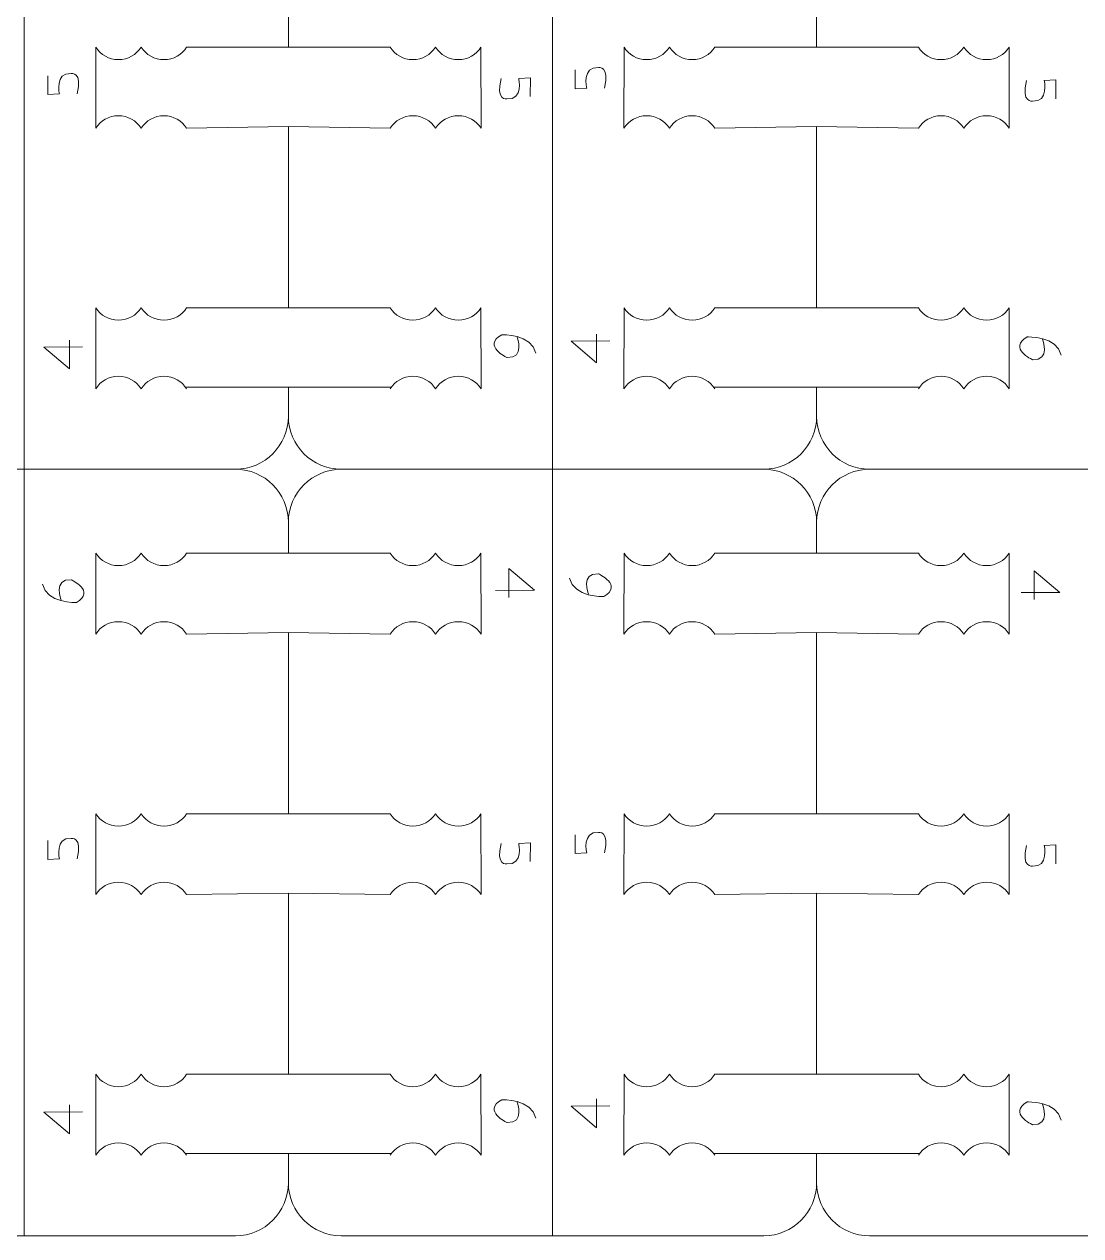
# Model space of a CAD drawing. Header units: centimetres. Extents: x -25 to 25, y -32.5 to 32.5.
# Drawn here: x 1.305 to 5.38, y 10.937 to 15.61 of the extents above; entities that cross this region are included whole.
import ezdxf

# ---------------------------------------------------------------- set-up
doc = ezdxf.new("R2010")
doc.units = ezdxf.units.CM
doc.header["$MEASUREMENT"] = 0
doc.layers.add('Capa 1', color=7, linetype='Continuous')

msp = doc.modelspace()

# ---------------------------------------------------------------- linework, layer by layer
at = {"layer": 'Capa 1', "color": 250, "lineweight": 9}
for points in [[(1.30551, 13.89342), (1.30551, 13.89342), (1.30551, 16.84943), (1.30551, 16.84943)], [(3.34279, 13.89342), (3.34279, 13.89342), (3.34279, 16.84943), (3.34279, 16.84943)], [(1.58119, 15.2089), (1.58119, 15.2089), (1.58135, 15.521), (1.58135, 15.521)], [(2.71647, 15.521), (2.71647, 15.521), (2.32414, 15.521), (2.32414, 15.521)], [(3.06709, 15.2089), (3.06709, 15.2089), (3.06692, 15.521), (3.06692, 15.521)], [(3.61847, 15.2089), (3.61847, 15.2089), (3.61864, 15.521), (3.61864, 15.521)], [(4.75375, 15.521), (4.75375, 15.521), (4.36142, 15.521), (4.36142, 15.521)], [(5.10437, 15.2089), (5.10437, 15.2089), (5.1042, 15.521), (5.1042, 15.521)], [(2.32414, 15.21516), (2.32414, 15.21516), (2.71663, 15.2089), (2.71663, 15.2089)], [(4.36142, 15.21516), (4.36142, 15.21516), (4.75391, 15.2089), (4.75391, 15.2089)], [(1.58119, 14.20405), (1.58119, 14.20405), (1.58135, 14.51615), (1.58135, 14.51615)], [(2.71647, 14.51615), (2.71647, 14.51615), (2.32414, 14.51615), (2.32414, 14.51615)], [(3.06709, 14.20405), (3.06709, 14.20405), (3.06692, 14.51615), (3.06692, 14.51615)], [(3.61847, 14.20405), (3.61847, 14.20405), (3.61864, 14.51615), (3.61864, 14.51615)], [(4.75375, 14.51615), (4.75375, 14.51615), (4.36142, 14.51615), (4.36142, 14.51615)], [(5.10437, 14.20405), (5.10437, 14.20405), (5.1042, 14.51615), (5.1042, 14.51615)], [(2.32414, 14.2103), (2.32414, 14.2103), (2.72098, 14.2103), (2.72098, 14.2103)], [(4.36142, 14.2103), (4.36142, 14.2103), (4.75826, 14.2103), (4.75826, 14.2103)], [(1.30551, 10.93743), (1.30551, 10.93743), (1.30551, 13.89344), (1.30551, 13.89344)], [(2.32414, 13.68952), (2.32414, 13.80167), (2.41589, 13.89342), (2.52804, 13.89342)], [(3.34279, 10.93743), (3.34279, 10.93743), (3.34279, 13.89344), (3.34279, 13.89344)], [(4.36142, 13.68952), (4.36142, 13.80167), (4.45317, 13.89342), (4.56532, 13.89342)], [(1.58119, 13.25777), (1.58119, 13.25777), (1.58135, 13.56987), (1.58135, 13.56987)], [(2.71647, 13.56987), (2.71647, 13.56987), (2.32414, 13.56987), (2.32414, 13.56987)], [(3.06709, 13.25777), (3.06709, 13.25777), (3.06692, 13.56987), (3.06692, 13.56987)], [(3.61847, 13.25777), (3.61847, 13.25777), (3.61864, 13.56987), (3.61864, 13.56987)], [(4.75375, 13.56987), (4.75375, 13.56987), (4.36142, 13.56987), (4.36142, 13.56987)], [(5.10437, 13.25777), (5.10437, 13.25777), (5.1042, 13.56987), (5.1042, 13.56987)], [(2.32414, 13.26402), (2.32414, 13.26402), (2.71663, 13.25777), (2.71663, 13.25777)], [(4.36142, 13.26402), (4.36142, 13.26402), (4.75391, 13.25777), (4.75391, 13.25777)], [(1.58119, 12.25291), (1.58119, 12.25291), (1.58135, 12.56501), (1.58135, 12.56501)], [(2.71647, 12.56501), (2.71647, 12.56501), (2.32414, 12.56501), (2.32414, 12.56501)], [(3.06709, 12.25291), (3.06709, 12.25291), (3.06692, 12.56501), (3.06692, 12.56501)], [(3.61847, 12.25291), (3.61847, 12.25291), (3.61864, 12.56501), (3.61864, 12.56501)], [(4.75375, 12.56501), (4.75375, 12.56501), (4.36142, 12.56501), (4.36142, 12.56501)], [(5.10437, 12.25291), (5.10437, 12.25291), (5.1042, 12.56501), (5.1042, 12.56501)], [(2.32414, 12.25916), (2.32414, 12.25916), (2.71663, 12.25291), (2.71663, 12.25291)], [(4.36142, 12.25916), (4.36142, 12.25916), (4.75391, 12.25291), (4.75391, 12.25291)], [(1.58119, 11.24806), (1.58119, 11.24806), (1.58135, 11.56016), (1.58135, 11.56016)], [(2.71647, 11.56016), (2.71647, 11.56016), (2.32414, 11.56016), (2.32414, 11.56016)], [(3.06709, 11.24806), (3.06709, 11.24806), (3.06692, 11.56016), (3.06692, 11.56016)], [(3.61847, 11.24806), (3.61847, 11.24806), (3.61864, 11.56016), (3.61864, 11.56016)], [(4.75375, 11.56016), (4.75375, 11.56016), (4.36142, 11.56016), (4.36142, 11.56016)], [(5.10437, 11.24806), (5.10437, 11.24806), (5.1042, 11.56016), (5.1042, 11.56016)], [(2.32414, 11.25431), (2.32414, 11.25431), (2.72098, 11.25431), (2.72098, 11.25431)], [(4.36142, 11.25431), (4.36142, 11.25431), (4.75826, 11.25431), (4.75826, 11.25431)]]:
    msp.add_open_spline(points, degree=3, dxfattribs=at)
for points, knots in [([(1.93181, 15.521), (1.93181, 15.521), (2.32414, 15.521), (2.32414, 15.521), (2.32414, 15.521), (2.32414, 15.521), (2.32414, 16.22001), (2.32414, 16.22001), (2.32414, 16.22001), (2.32414, 16.22001), (1.93164, 16.21376), (1.93164, 16.21376)], [0, 0, 0, 0, 0.25, 0.25, 0.25, 0.25, 0.5, 0.5, 0.5, 0.5, 1, 1, 1, 1]), ([(3.96909, 15.521), (3.96909, 15.521), (4.36142, 15.521), (4.36142, 15.521), (4.36142, 15.521), (4.36142, 15.521), (4.36142, 16.22001), (4.36142, 16.22001), (4.36142, 16.22001), (4.36142, 16.22001), (3.96893, 16.21376), (3.96893, 16.21376)], [0, 0, 0, 0, 0.25, 0.25, 0.25, 0.25, 0.5, 0.5, 0.5, 0.5, 1, 1, 1, 1]), ([(1.75658, 15.521), (1.73809, 15.49219), (1.70575, 15.47309), (1.66897, 15.47309), (1.66897, 15.47309), (1.63218, 15.47309), (1.59985, 15.49219), (1.58135, 15.521)], [0, 0, 0, 0, 0.3333333, 0.3333333, 0.3333333, 0.3333333, 1, 1, 1, 1]), ([(1.93181, 15.521), (1.91331, 15.49219), (1.88098, 15.47309), (1.8442, 15.47309), (1.8442, 15.47309), (1.80741, 15.47309), (1.77508, 15.49219), (1.75658, 15.521)], [0, 0, 0, 0, 0.3333333, 0.3333333, 0.3333333, 0.3333333, 1, 1, 1, 1]), ([(2.71647, 15.521), (2.73496, 15.49219), (2.7673, 15.47309), (2.80408, 15.47309), (2.80408, 15.47309), (2.84087, 15.47309), (2.8732, 15.49219), (2.89169, 15.521)], [0, 0, 0, 0, 0.3333333, 0.3333333, 0.3333333, 0.3333333, 1, 1, 1, 1]), ([(2.89169, 15.521), (2.91019, 15.49219), (2.94252, 15.47309), (2.97931, 15.47309), (2.97931, 15.47309), (3.01609, 15.47309), (3.04843, 15.49219), (3.06692, 15.521)], [0, 0, 0, 0, 0.3333333, 0.3333333, 0.3333333, 0.3333333, 1, 1, 1, 1]), ([(3.79386, 15.521), (3.77537, 15.49219), (3.74303, 15.47309), (3.70625, 15.47309), (3.70625, 15.47309), (3.66946, 15.47309), (3.63713, 15.49219), (3.61864, 15.521)], [0, 0, 0, 0, 0.3333333, 0.3333333, 0.3333333, 0.3333333, 1, 1, 1, 1]), ([(3.96909, 15.521), (3.9506, 15.49219), (3.91826, 15.47309), (3.88148, 15.47309), (3.88148, 15.47309), (3.84469, 15.47309), (3.81236, 15.49219), (3.79386, 15.521)], [0, 0, 0, 0, 0.3333333, 0.3333333, 0.3333333, 0.3333333, 1, 1, 1, 1]), ([(4.75375, 15.521), (4.77224, 15.49219), (4.80458, 15.47309), (4.84136, 15.47309), (4.84136, 15.47309), (4.87815, 15.47309), (4.91048, 15.49219), (4.92898, 15.521)], [0, 0, 0, 0, 0.3333333, 0.3333333, 0.3333333, 0.3333333, 1, 1, 1, 1]), ([(4.92898, 15.521), (4.94747, 15.49219), (4.97981, 15.47309), (5.01659, 15.47309), (5.01659, 15.47309), (5.05338, 15.47309), (5.08571, 15.49219), (5.1042, 15.521)], [0, 0, 0, 0, 0.3333333, 0.3333333, 0.3333333, 0.3333333, 1, 1, 1, 1]), ([(1.75642, 15.2089), (1.73792, 15.23772), (1.70559, 15.25682), (1.6688, 15.25682), (1.6688, 15.25682), (1.63202, 15.25682), (1.59968, 15.23772), (1.58119, 15.2089)], [0, 0, 0, 0, 0.3333333, 0.3333333, 0.3333333, 0.3333333, 1, 1, 1, 1]), ([(1.93164, 15.2089), (1.91315, 15.23772), (1.88081, 15.25682), (1.84403, 15.25682), (1.84403, 15.25682), (1.80724, 15.25682), (1.77491, 15.23772), (1.75642, 15.2089)], [0, 0, 0, 0, 0.3333333, 0.3333333, 0.3333333, 0.3333333, 1, 1, 1, 1]), ([(2.71663, 15.2089), (2.73513, 15.23772), (2.76746, 15.25682), (2.80425, 15.25682), (2.80425, 15.25682), (2.84103, 15.25682), (2.87336, 15.23772), (2.89186, 15.2089)], [0, 0, 0, 0, 0.3333333, 0.3333333, 0.3333333, 0.3333333, 1, 1, 1, 1]), ([(2.89186, 15.2089), (2.91036, 15.23772), (2.94269, 15.25682), (2.97948, 15.25682), (2.97948, 15.25682), (3.01626, 15.25682), (3.04859, 15.23772), (3.06709, 15.2089)], [0, 0, 0, 0, 0.3333333, 0.3333333, 0.3333333, 0.3333333, 1, 1, 1, 1]), ([(3.7937, 15.2089), (3.7752, 15.23772), (3.74287, 15.25682), (3.70608, 15.25682), (3.70608, 15.25682), (3.6693, 15.25682), (3.63697, 15.23772), (3.61847, 15.2089)], [0, 0, 0, 0, 0.3333333, 0.3333333, 0.3333333, 0.3333333, 1, 1, 1, 1]), ([(3.96893, 15.2089), (3.95043, 15.23772), (3.9181, 15.25682), (3.88131, 15.25682), (3.88131, 15.25682), (3.84453, 15.25682), (3.81219, 15.23772), (3.7937, 15.2089)], [0, 0, 0, 0, 0.3333333, 0.3333333, 0.3333333, 0.3333333, 1, 1, 1, 1]), ([(4.75391, 15.2089), (4.77241, 15.23772), (4.80474, 15.25682), (4.84153, 15.25682), (4.84153, 15.25682), (4.87831, 15.25682), (4.91065, 15.23772), (4.92914, 15.2089)], [0, 0, 0, 0, 0.3333333, 0.3333333, 0.3333333, 0.3333333, 1, 1, 1, 1]), ([(4.92914, 15.2089), (4.94764, 15.23772), (4.97997, 15.25682), (5.01676, 15.25682), (5.01676, 15.25682), (5.05354, 15.25682), (5.08587, 15.23772), (5.10437, 15.2089)], [0, 0, 0, 0, 0.3333333, 0.3333333, 0.3333333, 0.3333333, 1, 1, 1, 1]), ([(1.93181, 14.51615), (1.93181, 14.51615), (2.32414, 14.51615), (2.32414, 14.51615), (2.32414, 14.51615), (2.32414, 14.51615), (2.32414, 15.21516), (2.32414, 15.21516), (2.32414, 15.21516), (2.32414, 15.21516), (1.93164, 15.2089), (1.93164, 15.2089)], [0, 0, 0, 0, 0.25, 0.25, 0.25, 0.25, 0.5, 0.5, 0.5, 0.5, 1, 1, 1, 1]), ([(3.96909, 14.51615), (3.96909, 14.51615), (4.36142, 14.51615), (4.36142, 14.51615), (4.36142, 14.51615), (4.36142, 14.51615), (4.36142, 15.21516), (4.36142, 15.21516), (4.36142, 15.21516), (4.36142, 15.21516), (3.96893, 15.2089), (3.96893, 15.2089)], [0, 0, 0, 0, 0.25, 0.25, 0.25, 0.25, 0.5, 0.5, 0.5, 0.5, 1, 1, 1, 1]), ([(1.75658, 14.51615), (1.73809, 14.48733), (1.70575, 14.46823), (1.66897, 14.46823), (1.66897, 14.46823), (1.63218, 14.46823), (1.59985, 14.48733), (1.58135, 14.51615)], [0, 0, 0, 0, 0.3333333, 0.3333333, 0.3333333, 0.3333333, 1, 1, 1, 1]), ([(1.93181, 14.51615), (1.91331, 14.48733), (1.88098, 14.46823), (1.8442, 14.46823), (1.8442, 14.46823), (1.80741, 14.46823), (1.77508, 14.48733), (1.75658, 14.51615)], [0, 0, 0, 0, 0.3333333, 0.3333333, 0.3333333, 0.3333333, 1, 1, 1, 1]), ([(2.71647, 14.51615), (2.73496, 14.48733), (2.7673, 14.46823), (2.80408, 14.46823), (2.80408, 14.46823), (2.84087, 14.46823), (2.8732, 14.48733), (2.89169, 14.51615)], [0, 0, 0, 0, 0.3333333, 0.3333333, 0.3333333, 0.3333333, 1, 1, 1, 1]), ([(2.89169, 14.51615), (2.91019, 14.48733), (2.94252, 14.46823), (2.97931, 14.46823), (2.97931, 14.46823), (3.01609, 14.46823), (3.04843, 14.48733), (3.06692, 14.51615)], [0, 0, 0, 0, 0.3333333, 0.3333333, 0.3333333, 0.3333333, 1, 1, 1, 1]), ([(3.79386, 14.51615), (3.77537, 14.48733), (3.74303, 14.46823), (3.70625, 14.46823), (3.70625, 14.46823), (3.66946, 14.46823), (3.63713, 14.48733), (3.61864, 14.51615)], [0, 0, 0, 0, 0.3333333, 0.3333333, 0.3333333, 0.3333333, 1, 1, 1, 1]), ([(3.96909, 14.51615), (3.9506, 14.48733), (3.91826, 14.46823), (3.88148, 14.46823), (3.88148, 14.46823), (3.84469, 14.46823), (3.81236, 14.48733), (3.79386, 14.51615)], [0, 0, 0, 0, 0.3333333, 0.3333333, 0.3333333, 0.3333333, 1, 1, 1, 1]), ([(4.75375, 14.51615), (4.77224, 14.48733), (4.80458, 14.46823), (4.84136, 14.46823), (4.84136, 14.46823), (4.87815, 14.46823), (4.91048, 14.48733), (4.92898, 14.51615)], [0, 0, 0, 0, 0.3333333, 0.3333333, 0.3333333, 0.3333333, 1, 1, 1, 1]), ([(4.92898, 14.51615), (4.94747, 14.48733), (4.97981, 14.46823), (5.01659, 14.46823), (5.01659, 14.46823), (5.05338, 14.46823), (5.08571, 14.48733), (5.1042, 14.51615)], [0, 0, 0, 0, 0.3333333, 0.3333333, 0.3333333, 0.3333333, 1, 1, 1, 1]), ([(1.75642, 14.20405), (1.73792, 14.23286), (1.70559, 14.25196), (1.6688, 14.25196), (1.6688, 14.25196), (1.63202, 14.25196), (1.59968, 14.23286), (1.58119, 14.20405)], [0, 0, 0, 0, 0.3333333, 0.3333333, 0.3333333, 0.3333333, 1, 1, 1, 1]), ([(1.93164, 14.20405), (1.91315, 14.23286), (1.88081, 14.25196), (1.84403, 14.25196), (1.84403, 14.25196), (1.80724, 14.25196), (1.77491, 14.23286), (1.75642, 14.20405)], [0, 0, 0, 0, 0.3333333, 0.3333333, 0.3333333, 0.3333333, 1, 1, 1, 1]), ([(2.71663, 14.20405), (2.73513, 14.23286), (2.76746, 14.25196), (2.80425, 14.25196), (2.80425, 14.25196), (2.84103, 14.25196), (2.87336, 14.23286), (2.89186, 14.20405)], [0, 0, 0, 0, 0.3333333, 0.3333333, 0.3333333, 0.3333333, 1, 1, 1, 1]), ([(2.89186, 14.20405), (2.91036, 14.23286), (2.94269, 14.25196), (2.97948, 14.25196), (2.97948, 14.25196), (3.01626, 14.25196), (3.04859, 14.23286), (3.06709, 14.20405)], [0, 0, 0, 0, 0.3333333, 0.3333333, 0.3333333, 0.3333333, 1, 1, 1, 1]), ([(3.7937, 14.20405), (3.7752, 14.23286), (3.74287, 14.25196), (3.70608, 14.25196), (3.70608, 14.25196), (3.6693, 14.25196), (3.63697, 14.23286), (3.61847, 14.20405)], [0, 0, 0, 0, 0.3333333, 0.3333333, 0.3333333, 0.3333333, 1, 1, 1, 1]), ([(3.96893, 14.20405), (3.95043, 14.23286), (3.9181, 14.25196), (3.88131, 14.25196), (3.88131, 14.25196), (3.84453, 14.25196), (3.81219, 14.23286), (3.7937, 14.20405)], [0, 0, 0, 0, 0.3333333, 0.3333333, 0.3333333, 0.3333333, 1, 1, 1, 1]), ([(4.75391, 14.20405), (4.77241, 14.23286), (4.80474, 14.25196), (4.84153, 14.25196), (4.84153, 14.25196), (4.87831, 14.25196), (4.91065, 14.23286), (4.92914, 14.20405)], [0, 0, 0, 0, 0.3333333, 0.3333333, 0.3333333, 0.3333333, 1, 1, 1, 1]), ([(4.92914, 14.20405), (4.94764, 14.23286), (4.97997, 14.25196), (5.01676, 14.25196), (5.01676, 14.25196), (5.05354, 14.25196), (5.08587, 14.23286), (5.10437, 14.20405)], [0, 0, 0, 0, 0.3333333, 0.3333333, 0.3333333, 0.3333333, 1, 1, 1, 1]), ([(1.3055, 13.89342), (1.77762, 13.89342), (2.12024, 13.89342), (2.12024, 13.89342), (2.12024, 13.89342), (2.23238, 13.89342), (2.32414, 13.98518), (2.32414, 14.09732), (2.32414, 14.09732), (2.32414, 14.09732), (2.32414, 14.2103), (2.32414, 14.2103), (2.32414, 14.2103), (2.32414, 14.2103), (1.9273, 14.2103), (1.9273, 14.2103)], [0, 0, 0, 0, 0.2, 0.2, 0.2, 0.2, 0.4, 0.4, 0.4, 0.4, 0.6, 0.6, 0.6, 0.6, 1, 1, 1, 1]), ([(3.34278, 13.89342), (3.8149, 13.89342), (4.15752, 13.89342), (4.15752, 13.89342), (4.15752, 13.89342), (4.26967, 13.89342), (4.36142, 13.98518), (4.36142, 14.09732), (4.36142, 14.09732), (4.36142, 14.09732), (4.36142, 14.2103), (4.36142, 14.2103), (4.36142, 14.2103), (4.36142, 14.2103), (3.96458, 14.2103), (3.96458, 14.2103)], [0, 0, 0, 0, 0.2, 0.2, 0.2, 0.2, 0.4, 0.4, 0.4, 0.4, 0.6, 0.6, 0.6, 0.6, 1, 1, 1, 1]), ([(5.38006, 13.89342), (5.85218, 13.89342), (6.1948, 13.89342), (6.1948, 13.89342), (6.1948, 13.89342), (6.30695, 13.89342), (6.3987, 13.98518), (6.3987, 14.09732), (6.3987, 14.09732), (6.3987, 14.09732), (6.3987, 14.2103), (6.3987, 14.2103), (6.3987, 14.2103), (6.3987, 14.2103), (6.00186, 14.2103), (6.00186, 14.2103)], [0, 0, 0, 0, 0.2, 0.2, 0.2, 0.2, 0.4, 0.4, 0.4, 0.4, 0.6, 0.6, 0.6, 0.6, 1, 1, 1, 1]), ([(1.3055, 13.89342), (0.83338, 13.89342), (0.49076, 13.89342), (0.49076, 13.89342), (0.49076, 13.89342), (0.37861, 13.89342), (0.28686, 13.98518), (0.28686, 14.09732)], [0, 0, 0, 0, 0.3333333, 0.3333333, 0.3333333, 0.3333333, 1, 1, 1, 1]), ([(3.34278, 13.89342), (2.87066, 13.89342), (2.52804, 13.89342), (2.52804, 13.89342), (2.52804, 13.89342), (2.41589, 13.89342), (2.32414, 13.98518), (2.32414, 14.09732)], [0, 0, 0, 0, 0.3333333, 0.3333333, 0.3333333, 0.3333333, 1, 1, 1, 1]), ([(5.38006, 13.89342), (4.90794, 13.89342), (4.56532, 13.89342), (4.56532, 13.89342), (4.56532, 13.89342), (4.45317, 13.89342), (4.36142, 13.98518), (4.36142, 14.09732)], [0, 0, 0, 0, 0.3333333, 0.3333333, 0.3333333, 0.3333333, 1, 1, 1, 1]), ([(1.93181, 13.56987), (1.93181, 13.56987), (2.32414, 13.56987), (2.32414, 13.56987), (2.32414, 13.56987), (2.32414, 13.56987), (2.32414, 13.68952), (2.32414, 13.68952), (2.32414, 13.68952), (2.32414, 13.80167), (2.23238, 13.89342), (2.12024, 13.89342)], [0, 0, 0, 0, 0.25, 0.25, 0.25, 0.25, 0.5, 0.5, 0.5, 0.5, 1, 1, 1, 1]), ([(3.96909, 13.56987), (3.96909, 13.56987), (4.36142, 13.56987), (4.36142, 13.56987), (4.36142, 13.56987), (4.36142, 13.56987), (4.36142, 13.68952), (4.36142, 13.68952), (4.36142, 13.68952), (4.36142, 13.80167), (4.26967, 13.89342), (4.15752, 13.89342)], [0, 0, 0, 0, 0.25, 0.25, 0.25, 0.25, 0.5, 0.5, 0.5, 0.5, 1, 1, 1, 1]), ([(1.75658, 13.56987), (1.73809, 13.54105), (1.70575, 13.52195), (1.66897, 13.52195), (1.66897, 13.52195), (1.63218, 13.52195), (1.59985, 13.54105), (1.58135, 13.56987)], [0, 0, 0, 0, 0.3333333, 0.3333333, 0.3333333, 0.3333333, 1, 1, 1, 1]), ([(1.93181, 13.56987), (1.91331, 13.54105), (1.88098, 13.52195), (1.8442, 13.52195), (1.8442, 13.52195), (1.80741, 13.52195), (1.77508, 13.54105), (1.75658, 13.56987)], [0, 0, 0, 0, 0.3333333, 0.3333333, 0.3333333, 0.3333333, 1, 1, 1, 1]), ([(2.71647, 13.56987), (2.73496, 13.54105), (2.7673, 13.52195), (2.80408, 13.52195), (2.80408, 13.52195), (2.84087, 13.52195), (2.8732, 13.54105), (2.89169, 13.56987)], [0, 0, 0, 0, 0.3333333, 0.3333333, 0.3333333, 0.3333333, 1, 1, 1, 1]), ([(2.89169, 13.56987), (2.91019, 13.54105), (2.94252, 13.52195), (2.97931, 13.52195), (2.97931, 13.52195), (3.01609, 13.52195), (3.04843, 13.54105), (3.06692, 13.56987)], [0, 0, 0, 0, 0.3333333, 0.3333333, 0.3333333, 0.3333333, 1, 1, 1, 1]), ([(3.79386, 13.56987), (3.77537, 13.54105), (3.74303, 13.52195), (3.70625, 13.52195), (3.70625, 13.52195), (3.66946, 13.52195), (3.63713, 13.54105), (3.61864, 13.56987)], [0, 0, 0, 0, 0.3333333, 0.3333333, 0.3333333, 0.3333333, 1, 1, 1, 1]), ([(3.96909, 13.56987), (3.9506, 13.54105), (3.91826, 13.52195), (3.88148, 13.52195), (3.88148, 13.52195), (3.84469, 13.52195), (3.81236, 13.54105), (3.79386, 13.56987)], [0, 0, 0, 0, 0.3333333, 0.3333333, 0.3333333, 0.3333333, 1, 1, 1, 1]), ([(4.75375, 13.56987), (4.77224, 13.54105), (4.80458, 13.52195), (4.84136, 13.52195), (4.84136, 13.52195), (4.87815, 13.52195), (4.91048, 13.54105), (4.92898, 13.56987)], [0, 0, 0, 0, 0.3333333, 0.3333333, 0.3333333, 0.3333333, 1, 1, 1, 1]), ([(4.92898, 13.56987), (4.94747, 13.54105), (4.97981, 13.52195), (5.01659, 13.52195), (5.01659, 13.52195), (5.05338, 13.52195), (5.08571, 13.54105), (5.1042, 13.56987)], [0, 0, 0, 0, 0.3333333, 0.3333333, 0.3333333, 0.3333333, 1, 1, 1, 1]), ([(1.75642, 13.25777), (1.73792, 13.28659), (1.70559, 13.30569), (1.6688, 13.30569), (1.6688, 13.30569), (1.63202, 13.30569), (1.59968, 13.28659), (1.58119, 13.25777)], [0, 0, 0, 0, 0.3333333, 0.3333333, 0.3333333, 0.3333333, 1, 1, 1, 1]), ([(1.93164, 13.25777), (1.91315, 13.28659), (1.88081, 13.30569), (1.84403, 13.30569), (1.84403, 13.30569), (1.80724, 13.30569), (1.77491, 13.28659), (1.75642, 13.25777)], [0, 0, 0, 0, 0.3333333, 0.3333333, 0.3333333, 0.3333333, 1, 1, 1, 1]), ([(2.71663, 13.25777), (2.73513, 13.28659), (2.76746, 13.30569), (2.80425, 13.30569), (2.80425, 13.30569), (2.84103, 13.30569), (2.87336, 13.28659), (2.89186, 13.25777)], [0, 0, 0, 0, 0.3333333, 0.3333333, 0.3333333, 0.3333333, 1, 1, 1, 1]), ([(2.89186, 13.25777), (2.91036, 13.28659), (2.94269, 13.30569), (2.97948, 13.30569), (2.97948, 13.30569), (3.01626, 13.30569), (3.04859, 13.28659), (3.06709, 13.25777)], [0, 0, 0, 0, 0.3333333, 0.3333333, 0.3333333, 0.3333333, 1, 1, 1, 1]), ([(3.7937, 13.25777), (3.7752, 13.28659), (3.74287, 13.30569), (3.70608, 13.30569), (3.70608, 13.30569), (3.6693, 13.30569), (3.63697, 13.28659), (3.61847, 13.25777)], [0, 0, 0, 0, 0.3333333, 0.3333333, 0.3333333, 0.3333333, 1, 1, 1, 1]), ([(3.96893, 13.25777), (3.95043, 13.28659), (3.9181, 13.30569), (3.88131, 13.30569), (3.88131, 13.30569), (3.84453, 13.30569), (3.81219, 13.28659), (3.7937, 13.25777)], [0, 0, 0, 0, 0.3333333, 0.3333333, 0.3333333, 0.3333333, 1, 1, 1, 1]), ([(4.75391, 13.25777), (4.77241, 13.28659), (4.80474, 13.30569), (4.84153, 13.30569), (4.84153, 13.30569), (4.87831, 13.30569), (4.91065, 13.28659), (4.92914, 13.25777)], [0, 0, 0, 0, 0.3333333, 0.3333333, 0.3333333, 0.3333333, 1, 1, 1, 1]), ([(4.92914, 13.25777), (4.94764, 13.28659), (4.97997, 13.30569), (5.01676, 13.30569), (5.01676, 13.30569), (5.05354, 13.30569), (5.08587, 13.28659), (5.10437, 13.25777)], [0, 0, 0, 0, 0.3333333, 0.3333333, 0.3333333, 0.3333333, 1, 1, 1, 1]), ([(1.93181, 12.56501), (1.93181, 12.56501), (2.32414, 12.56501), (2.32414, 12.56501), (2.32414, 12.56501), (2.32414, 12.56501), (2.32414, 13.26402), (2.32414, 13.26402), (2.32414, 13.26402), (2.32414, 13.26402), (1.93164, 13.25777), (1.93164, 13.25777)], [0, 0, 0, 0, 0.25, 0.25, 0.25, 0.25, 0.5, 0.5, 0.5, 0.5, 1, 1, 1, 1]), ([(3.96909, 12.56501), (3.96909, 12.56501), (4.36142, 12.56501), (4.36142, 12.56501), (4.36142, 12.56501), (4.36142, 12.56501), (4.36142, 13.26402), (4.36142, 13.26402), (4.36142, 13.26402), (4.36142, 13.26402), (3.96893, 13.25777), (3.96893, 13.25777)], [0, 0, 0, 0, 0.25, 0.25, 0.25, 0.25, 0.5, 0.5, 0.5, 0.5, 1, 1, 1, 1]), ([(1.75658, 12.56501), (1.73809, 12.5362), (1.70575, 12.5171), (1.66897, 12.5171), (1.66897, 12.5171), (1.63218, 12.5171), (1.59985, 12.5362), (1.58135, 12.56501)], [0, 0, 0, 0, 0.3333333, 0.3333333, 0.3333333, 0.3333333, 1, 1, 1, 1]), ([(1.93181, 12.56501), (1.91331, 12.5362), (1.88098, 12.5171), (1.8442, 12.5171), (1.8442, 12.5171), (1.80741, 12.5171), (1.77508, 12.5362), (1.75658, 12.56501)], [0, 0, 0, 0, 0.3333333, 0.3333333, 0.3333333, 0.3333333, 1, 1, 1, 1]), ([(2.71647, 12.56501), (2.73496, 12.5362), (2.7673, 12.5171), (2.80408, 12.5171), (2.80408, 12.5171), (2.84087, 12.5171), (2.8732, 12.5362), (2.89169, 12.56501)], [0, 0, 0, 0, 0.3333333, 0.3333333, 0.3333333, 0.3333333, 1, 1, 1, 1]), ([(2.89169, 12.56501), (2.91019, 12.5362), (2.94252, 12.5171), (2.97931, 12.5171), (2.97931, 12.5171), (3.01609, 12.5171), (3.04843, 12.5362), (3.06692, 12.56501)], [0, 0, 0, 0, 0.3333333, 0.3333333, 0.3333333, 0.3333333, 1, 1, 1, 1]), ([(3.79386, 12.56501), (3.77537, 12.5362), (3.74303, 12.5171), (3.70625, 12.5171), (3.70625, 12.5171), (3.66946, 12.5171), (3.63713, 12.5362), (3.61864, 12.56501)], [0, 0, 0, 0, 0.3333333, 0.3333333, 0.3333333, 0.3333333, 1, 1, 1, 1]), ([(3.96909, 12.56501), (3.9506, 12.5362), (3.91826, 12.5171), (3.88148, 12.5171), (3.88148, 12.5171), (3.84469, 12.5171), (3.81236, 12.5362), (3.79386, 12.56501)], [0, 0, 0, 0, 0.3333333, 0.3333333, 0.3333333, 0.3333333, 1, 1, 1, 1]), ([(4.75375, 12.56501), (4.77224, 12.5362), (4.80458, 12.5171), (4.84136, 12.5171), (4.84136, 12.5171), (4.87815, 12.5171), (4.91048, 12.5362), (4.92898, 12.56501)], [0, 0, 0, 0, 0.3333333, 0.3333333, 0.3333333, 0.3333333, 1, 1, 1, 1]), ([(4.92898, 12.56501), (4.94747, 12.5362), (4.97981, 12.5171), (5.01659, 12.5171), (5.01659, 12.5171), (5.05338, 12.5171), (5.08571, 12.5362), (5.1042, 12.56501)], [0, 0, 0, 0, 0.3333333, 0.3333333, 0.3333333, 0.3333333, 1, 1, 1, 1]), ([(1.75642, 12.25291), (1.73792, 12.28173), (1.70559, 12.30083), (1.6688, 12.30083), (1.6688, 12.30083), (1.63202, 12.30083), (1.59968, 12.28173), (1.58119, 12.25291)], [0, 0, 0, 0, 0.3333333, 0.3333333, 0.3333333, 0.3333333, 1, 1, 1, 1]), ([(1.93164, 12.25291), (1.91315, 12.28173), (1.88081, 12.30083), (1.84403, 12.30083), (1.84403, 12.30083), (1.80724, 12.30083), (1.77491, 12.28173), (1.75642, 12.25291)], [0, 0, 0, 0, 0.3333333, 0.3333333, 0.3333333, 0.3333333, 1, 1, 1, 1]), ([(2.71663, 12.25291), (2.73513, 12.28173), (2.76746, 12.30083), (2.80425, 12.30083), (2.80425, 12.30083), (2.84103, 12.30083), (2.87336, 12.28173), (2.89186, 12.25291)], [0, 0, 0, 0, 0.3333333, 0.3333333, 0.3333333, 0.3333333, 1, 1, 1, 1]), ([(2.89186, 12.25291), (2.91036, 12.28173), (2.94269, 12.30083), (2.97948, 12.30083), (2.97948, 12.30083), (3.01626, 12.30083), (3.04859, 12.28173), (3.06709, 12.25291)], [0, 0, 0, 0, 0.3333333, 0.3333333, 0.3333333, 0.3333333, 1, 1, 1, 1]), ([(3.7937, 12.25291), (3.7752, 12.28173), (3.74287, 12.30083), (3.70608, 12.30083), (3.70608, 12.30083), (3.6693, 12.30083), (3.63697, 12.28173), (3.61847, 12.25291)], [0, 0, 0, 0, 0.3333333, 0.3333333, 0.3333333, 0.3333333, 1, 1, 1, 1]), ([(3.96893, 12.25291), (3.95043, 12.28173), (3.9181, 12.30083), (3.88131, 12.30083), (3.88131, 12.30083), (3.84453, 12.30083), (3.81219, 12.28173), (3.7937, 12.25291)], [0, 0, 0, 0, 0.3333333, 0.3333333, 0.3333333, 0.3333333, 1, 1, 1, 1]), ([(4.75391, 12.25291), (4.77241, 12.28173), (4.80474, 12.30083), (4.84153, 12.30083), (4.84153, 12.30083), (4.87831, 12.30083), (4.91065, 12.28173), (4.92914, 12.25291)], [0, 0, 0, 0, 0.3333333, 0.3333333, 0.3333333, 0.3333333, 1, 1, 1, 1]), ([(4.92914, 12.25291), (4.94764, 12.28173), (4.97997, 12.30083), (5.01676, 12.30083), (5.01676, 12.30083), (5.05354, 12.30083), (5.08587, 12.28173), (5.10437, 12.25291)], [0, 0, 0, 0, 0.3333333, 0.3333333, 0.3333333, 0.3333333, 1, 1, 1, 1]), ([(1.93181, 11.56016), (1.93181, 11.56016), (2.32414, 11.56016), (2.32414, 11.56016), (2.32414, 11.56016), (2.32414, 11.56016), (2.32414, 12.25916), (2.32414, 12.25916), (2.32414, 12.25916), (2.32414, 12.25916), (1.93164, 12.25291), (1.93164, 12.25291)], [0, 0, 0, 0, 0.25, 0.25, 0.25, 0.25, 0.5, 0.5, 0.5, 0.5, 1, 1, 1, 1]), ([(3.96909, 11.56016), (3.96909, 11.56016), (4.36142, 11.56016), (4.36142, 11.56016), (4.36142, 11.56016), (4.36142, 11.56016), (4.36142, 12.25916), (4.36142, 12.25916), (4.36142, 12.25916), (4.36142, 12.25916), (3.96893, 12.25291), (3.96893, 12.25291)], [0, 0, 0, 0, 0.25, 0.25, 0.25, 0.25, 0.5, 0.5, 0.5, 0.5, 1, 1, 1, 1]), ([(1.75658, 11.56016), (1.73809, 11.53134), (1.70575, 11.51224), (1.66897, 11.51224), (1.66897, 11.51224), (1.63218, 11.51224), (1.59985, 11.53134), (1.58135, 11.56016)], [0, 0, 0, 0, 0.3333333, 0.3333333, 0.3333333, 0.3333333, 1, 1, 1, 1]), ([(1.93181, 11.56016), (1.91331, 11.53134), (1.88098, 11.51224), (1.8442, 11.51224), (1.8442, 11.51224), (1.80741, 11.51224), (1.77508, 11.53134), (1.75658, 11.56016)], [0, 0, 0, 0, 0.3333333, 0.3333333, 0.3333333, 0.3333333, 1, 1, 1, 1]), ([(2.71647, 11.56016), (2.73496, 11.53134), (2.7673, 11.51224), (2.80408, 11.51224), (2.80408, 11.51224), (2.84087, 11.51224), (2.8732, 11.53134), (2.89169, 11.56016)], [0, 0, 0, 0, 0.3333333, 0.3333333, 0.3333333, 0.3333333, 1, 1, 1, 1]), ([(2.89169, 11.56016), (2.91019, 11.53134), (2.94252, 11.51224), (2.97931, 11.51224), (2.97931, 11.51224), (3.01609, 11.51224), (3.04843, 11.53134), (3.06692, 11.56016)], [0, 0, 0, 0, 0.3333333, 0.3333333, 0.3333333, 0.3333333, 1, 1, 1, 1]), ([(3.79386, 11.56016), (3.77537, 11.53134), (3.74303, 11.51224), (3.70625, 11.51224), (3.70625, 11.51224), (3.66946, 11.51224), (3.63713, 11.53134), (3.61864, 11.56016)], [0, 0, 0, 0, 0.3333333, 0.3333333, 0.3333333, 0.3333333, 1, 1, 1, 1]), ([(3.96909, 11.56016), (3.9506, 11.53134), (3.91826, 11.51224), (3.88148, 11.51224), (3.88148, 11.51224), (3.84469, 11.51224), (3.81236, 11.53134), (3.79386, 11.56016)], [0, 0, 0, 0, 0.3333333, 0.3333333, 0.3333333, 0.3333333, 1, 1, 1, 1]), ([(4.75375, 11.56016), (4.77224, 11.53134), (4.80458, 11.51224), (4.84136, 11.51224), (4.84136, 11.51224), (4.87815, 11.51224), (4.91048, 11.53134), (4.92898, 11.56016)], [0, 0, 0, 0, 0.3333333, 0.3333333, 0.3333333, 0.3333333, 1, 1, 1, 1]), ([(4.92898, 11.56016), (4.94747, 11.53134), (4.97981, 11.51224), (5.01659, 11.51224), (5.01659, 11.51224), (5.05338, 11.51224), (5.08571, 11.53134), (5.1042, 11.56016)], [0, 0, 0, 0, 0.3333333, 0.3333333, 0.3333333, 0.3333333, 1, 1, 1, 1]), ([(1.75642, 11.24806), (1.73792, 11.27687), (1.70559, 11.29597), (1.6688, 11.29597), (1.6688, 11.29597), (1.63202, 11.29597), (1.59968, 11.27687), (1.58119, 11.24806)], [0, 0, 0, 0, 0.3333333, 0.3333333, 0.3333333, 0.3333333, 1, 1, 1, 1]), ([(1.93164, 11.24806), (1.91315, 11.27687), (1.88081, 11.29597), (1.84403, 11.29597), (1.84403, 11.29597), (1.80724, 11.29597), (1.77491, 11.27687), (1.75642, 11.24806)], [0, 0, 0, 0, 0.3333333, 0.3333333, 0.3333333, 0.3333333, 1, 1, 1, 1]), ([(2.71663, 11.24806), (2.73513, 11.27687), (2.76746, 11.29597), (2.80425, 11.29597), (2.80425, 11.29597), (2.84103, 11.29597), (2.87336, 11.27687), (2.89186, 11.24806)], [0, 0, 0, 0, 0.3333333, 0.3333333, 0.3333333, 0.3333333, 1, 1, 1, 1]), ([(2.89186, 11.24806), (2.91036, 11.27687), (2.94269, 11.29597), (2.97948, 11.29597), (2.97948, 11.29597), (3.01626, 11.29597), (3.04859, 11.27687), (3.06709, 11.24806)], [0, 0, 0, 0, 0.3333333, 0.3333333, 0.3333333, 0.3333333, 1, 1, 1, 1]), ([(3.7937, 11.24806), (3.7752, 11.27687), (3.74287, 11.29597), (3.70608, 11.29597), (3.70608, 11.29597), (3.6693, 11.29597), (3.63697, 11.27687), (3.61847, 11.24806)], [0, 0, 0, 0, 0.3333333, 0.3333333, 0.3333333, 0.3333333, 1, 1, 1, 1]), ([(3.96893, 11.24806), (3.95043, 11.27687), (3.9181, 11.29597), (3.88131, 11.29597), (3.88131, 11.29597), (3.84453, 11.29597), (3.81219, 11.27687), (3.7937, 11.24806)], [0, 0, 0, 0, 0.3333333, 0.3333333, 0.3333333, 0.3333333, 1, 1, 1, 1]), ([(4.75391, 11.24806), (4.77241, 11.27687), (4.80474, 11.29597), (4.84153, 11.29597), (4.84153, 11.29597), (4.87831, 11.29597), (4.91065, 11.27687), (4.92914, 11.24806)], [0, 0, 0, 0, 0.3333333, 0.3333333, 0.3333333, 0.3333333, 1, 1, 1, 1]), ([(4.92914, 11.24806), (4.94764, 11.27687), (4.97997, 11.29597), (5.01676, 11.29597), (5.01676, 11.29597), (5.05354, 11.29597), (5.08587, 11.27687), (5.10437, 11.24806)], [0, 0, 0, 0, 0.3333333, 0.3333333, 0.3333333, 0.3333333, 1, 1, 1, 1]), ([(1.3055, 10.93743), (1.77762, 10.93743), (2.12024, 10.93743), (2.12024, 10.93743), (2.12024, 10.93743), (2.23238, 10.93743), (2.32414, 11.02919), (2.32414, 11.14133), (2.32414, 11.14133), (2.32414, 11.14133), (2.32414, 11.25431), (2.32414, 11.25431), (2.32414, 11.25431), (2.32414, 11.25431), (1.9273, 11.25431), (1.9273, 11.25431)], [0, 0, 0, 0, 0.2, 0.2, 0.2, 0.2, 0.4, 0.4, 0.4, 0.4, 0.6, 0.6, 0.6, 0.6, 1, 1, 1, 1]), ([(3.34278, 10.93743), (3.8149, 10.93743), (4.15752, 10.93743), (4.15752, 10.93743), (4.15752, 10.93743), (4.26967, 10.93743), (4.36142, 11.02919), (4.36142, 11.14133), (4.36142, 11.14133), (4.36142, 11.14133), (4.36142, 11.25431), (4.36142, 11.25431), (4.36142, 11.25431), (4.36142, 11.25431), (3.96458, 11.25431), (3.96458, 11.25431)], [0, 0, 0, 0, 0.2, 0.2, 0.2, 0.2, 0.4, 0.4, 0.4, 0.4, 0.6, 0.6, 0.6, 0.6, 1, 1, 1, 1]), ([(5.38006, 10.93743), (5.85218, 10.93743), (6.1948, 10.93743), (6.1948, 10.93743), (6.1948, 10.93743), (6.30695, 10.93743), (6.3987, 11.02919), (6.3987, 11.14133), (6.3987, 11.14133), (6.3987, 11.14133), (6.3987, 11.25431), (6.3987, 11.25431), (6.3987, 11.25431), (6.3987, 11.25431), (6.00186, 11.25431), (6.00186, 11.25431)], [0, 0, 0, 0, 0.2, 0.2, 0.2, 0.2, 0.4, 0.4, 0.4, 0.4, 0.6, 0.6, 0.6, 0.6, 1, 1, 1, 1]), ([(1.3055, 10.93743), (0.83338, 10.93743), (0.49076, 10.93743), (0.49076, 10.93743), (0.49076, 10.93743), (0.37861, 10.93743), (0.28686, 11.02919), (0.28686, 11.14133)], [0, 0, 0, 0, 0.3333333, 0.3333333, 0.3333333, 0.3333333, 1, 1, 1, 1]), ([(3.34278, 10.93743), (2.87066, 10.93743), (2.52804, 10.93743), (2.52804, 10.93743), (2.52804, 10.93743), (2.41589, 10.93743), (2.32414, 11.02919), (2.32414, 11.14133)], [0, 0, 0, 0, 0.3333333, 0.3333333, 0.3333333, 0.3333333, 1, 1, 1, 1]), ([(5.38006, 10.93743), (4.90794, 10.93743), (4.56532, 10.93743), (4.56532, 10.93743), (4.56532, 10.93743), (4.45317, 10.93743), (4.36142, 11.02919), (4.36142, 11.14133)], [0, 0, 0, 0, 0.3333333, 0.3333333, 0.3333333, 0.3333333, 1, 1, 1, 1])]:
    msp.add_open_spline(points, degree=3, knots=knots, dxfattribs=at)
at = {"layer": 'Capa 1', "color": 240, "lineweight": 9}
for points, knots in [([(1.44118, 15.34076), (1.44118, 15.34076), (1.42202, 15.42447), (1.48672, 15.41955), (1.48672, 15.41955), (1.48672, 15.41955), (1.53108, 15.4284), (1.5094, 15.34076)], [0, 0, 0, 0, 0.3333333, 0.3333333, 0.3333333, 0.3333333, 1, 1, 1, 1]), ([(3.43009, 15.43389), (3.43009, 15.43389), (3.42965, 15.36103), (3.42965, 15.36103), (3.42965, 15.36103), (3.42965, 15.36103), (3.47456, 15.36365), (3.47456, 15.36365)], [0, 0, 0, 0, 0.3333333, 0.3333333, 0.3333333, 0.3333333, 1, 1, 1, 1]), ([(3.47456, 15.36365), (3.47456, 15.36365), (3.4554, 15.44736), (3.5201, 15.44244), (3.5201, 15.44244), (3.5201, 15.44244), (3.56446, 15.45128), (3.54278, 15.36365)], [0, 0, 0, 0, 0.3333333, 0.3333333, 0.3333333, 0.3333333, 1, 1, 1, 1]), ([(1.39671, 15.411), (1.39671, 15.411), (1.39627, 15.33814), (1.39627, 15.33814), (1.39627, 15.33814), (1.39627, 15.33814), (1.44118, 15.34076), (1.44118, 15.34076)], [0, 0, 0, 0, 0.3333333, 0.3333333, 0.3333333, 0.3333333, 1, 1, 1, 1]), ([(3.21276, 15.40067), (3.21276, 15.40067), (3.23192, 15.31696), (3.16722, 15.32188), (3.16722, 15.32188), (3.16722, 15.32188), (3.12286, 15.31303), (3.14453, 15.40067)], [0, 0, 0, 0, 0.3333333, 0.3333333, 0.3333333, 0.3333333, 1, 1, 1, 1]), ([(3.25723, 15.33043), (3.25723, 15.33043), (3.25766, 15.40329), (3.25766, 15.40329), (3.25766, 15.40329), (3.25766, 15.40329), (3.21276, 15.40067), (3.21276, 15.40067)], [0, 0, 0, 0, 0.3333333, 0.3333333, 0.3333333, 0.3333333, 1, 1, 1, 1]), ([(5.23913, 15.39233), (5.23913, 15.39233), (5.2583, 15.30862), (5.1936, 15.31354), (5.1936, 15.31354), (5.1936, 15.31354), (5.14924, 15.30469), (5.17091, 15.39233)], [0, 0, 0, 0, 0.3333333, 0.3333333, 0.3333333, 0.3333333, 1, 1, 1, 1]), ([(5.28361, 15.32209), (5.28361, 15.32209), (5.28404, 15.39495), (5.28404, 15.39495), (5.28404, 15.39495), (5.28404, 15.39495), (5.23913, 15.39233), (5.23913, 15.39233)], [0, 0, 0, 0, 0.3333333, 0.3333333, 0.3333333, 0.3333333, 1, 1, 1, 1]), ([(1.47945, 14.39183), (1.47945, 14.39183), (1.47945, 14.28059), (1.47945, 14.28059), (1.47945, 14.28059), (1.47945, 14.28059), (1.38099, 14.36426), (1.38099, 14.36426), (1.38099, 14.36426), (1.38099, 14.36426), (1.53067, 14.36523), (1.53067, 14.36523)], [0, 0, 0, 0, 0.25, 0.25, 0.25, 0.25, 0.5, 0.5, 0.5, 0.5, 1, 1, 1, 1]), ([(3.20617, 14.40303), (3.20617, 14.40303), (3.23847, 14.32032), (3.16784, 14.32426), (3.16784, 14.32426), (3.16784, 14.32426), (3.07085, 14.36822), (3.14707, 14.41224), (3.14707, 14.41224), (3.14707, 14.41224), (3.26262, 14.41617), (3.27836, 14.34137)], [0, 0, 0, 0, 0.25, 0.25, 0.25, 0.25, 0.5, 0.5, 0.5, 0.5, 1, 1, 1, 1]), ([(3.51283, 14.41472), (3.51283, 14.41472), (3.51283, 14.30347), (3.51283, 14.30347), (3.51283, 14.30347), (3.51283, 14.30347), (3.41437, 14.38715), (3.41437, 14.38715), (3.41437, 14.38715), (3.41437, 14.38715), (3.56405, 14.38811), (3.56405, 14.38811)], [0, 0, 0, 0, 0.25, 0.25, 0.25, 0.25, 0.5, 0.5, 0.5, 0.5, 1, 1, 1, 1]), ([(5.23254, 14.39469), (5.23254, 14.39469), (5.26484, 14.31197), (5.19422, 14.31592), (5.19422, 14.31592), (5.19422, 14.31592), (5.09723, 14.35988), (5.17345, 14.40389), (5.17345, 14.40389), (5.17345, 14.40389), (5.289, 14.40783), (5.30474, 14.33303)], [0, 0, 0, 0, 0.25, 0.25, 0.25, 0.25, 0.5, 0.5, 0.5, 0.5, 1, 1, 1, 1]), ([(3.17449, 13.39941), (3.17449, 13.39941), (3.17449, 13.51065), (3.17449, 13.51065), (3.17449, 13.51065), (3.17449, 13.51065), (3.27295, 13.42697), (3.27295, 13.42697), (3.27295, 13.42697), (3.27295, 13.42697), (3.12327, 13.42601), (3.12327, 13.42601)], [0, 0, 0, 0, 0.25, 0.25, 0.25, 0.25, 0.5, 0.5, 0.5, 0.5, 1, 1, 1, 1]), ([(1.44777, 13.3887), (1.44777, 13.3887), (1.41547, 13.47141), (1.48609, 13.46747), (1.48609, 13.46747), (1.48609, 13.46747), (1.58309, 13.4235), (1.50687, 13.37949), (1.50687, 13.37949), (1.50687, 13.37949), (1.39131, 13.37555), (1.37557, 13.45036)], [0, 0, 0, 0, 0.25, 0.25, 0.25, 0.25, 0.5, 0.5, 0.5, 0.5, 1, 1, 1, 1]), ([(3.48115, 13.41158), (3.48115, 13.41158), (3.44885, 13.49429), (3.51947, 13.49035), (3.51947, 13.49035), (3.51947, 13.49035), (3.61647, 13.44639), (3.54025, 13.40237), (3.54025, 13.40237), (3.54025, 13.40237), (3.42469, 13.39844), (3.40895, 13.47324)], [0, 0, 0, 0, 0.25, 0.25, 0.25, 0.25, 0.5, 0.5, 0.5, 0.5, 1, 1, 1, 1]), ([(5.20087, 13.39106), (5.20087, 13.39106), (5.20087, 13.50231), (5.20087, 13.50231), (5.20087, 13.50231), (5.20087, 13.50231), (5.29933, 13.41863), (5.29933, 13.41863), (5.29933, 13.41863), (5.29933, 13.41863), (5.14965, 13.41767), (5.14965, 13.41767)], [0, 0, 0, 0, 0.25, 0.25, 0.25, 0.25, 0.5, 0.5, 0.5, 0.5, 1, 1, 1, 1]), ([(1.44118, 12.39106), (1.44118, 12.39106), (1.42202, 12.47476), (1.48672, 12.46984), (1.48672, 12.46984), (1.48672, 12.46984), (1.53108, 12.47869), (1.5094, 12.39106)], [0, 0, 0, 0, 0.3333333, 0.3333333, 0.3333333, 0.3333333, 1, 1, 1, 1]), ([(3.43009, 12.48418), (3.43009, 12.48418), (3.42965, 12.41132), (3.42965, 12.41132), (3.42965, 12.41132), (3.42965, 12.41132), (3.47456, 12.41394), (3.47456, 12.41394)], [0, 0, 0, 0, 0.3333333, 0.3333333, 0.3333333, 0.3333333, 1, 1, 1, 1]), ([(3.47456, 12.41394), (3.47456, 12.41394), (3.4554, 12.49765), (3.5201, 12.49273), (3.5201, 12.49273), (3.5201, 12.49273), (3.56446, 12.50158), (3.54278, 12.41394)], [0, 0, 0, 0, 0.3333333, 0.3333333, 0.3333333, 0.3333333, 1, 1, 1, 1]), ([(1.39671, 12.46129), (1.39671, 12.46129), (1.39627, 12.38844), (1.39627, 12.38844), (1.39627, 12.38844), (1.39627, 12.38844), (1.44118, 12.39106), (1.44118, 12.39106)], [0, 0, 0, 0, 0.3333333, 0.3333333, 0.3333333, 0.3333333, 1, 1, 1, 1]), ([(3.21276, 12.45047), (3.21276, 12.45047), (3.23192, 12.36677), (3.16722, 12.37169), (3.16722, 12.37169), (3.16722, 12.37169), (3.12286, 12.36284), (3.14453, 12.45047)], [0, 0, 0, 0, 0.3333333, 0.3333333, 0.3333333, 0.3333333, 1, 1, 1, 1]), ([(3.25723, 12.38023), (3.25723, 12.38023), (3.25766, 12.45309), (3.25766, 12.45309), (3.25766, 12.45309), (3.25766, 12.45309), (3.21276, 12.45047), (3.21276, 12.45047)], [0, 0, 0, 0, 0.3333333, 0.3333333, 0.3333333, 0.3333333, 1, 1, 1, 1]), ([(5.23913, 12.44213), (5.23913, 12.44213), (5.2583, 12.35842), (5.1936, 12.36334), (5.1936, 12.36334), (5.1936, 12.36334), (5.14924, 12.3545), (5.17091, 12.44213)], [0, 0, 0, 0, 0.3333333, 0.3333333, 0.3333333, 0.3333333, 1, 1, 1, 1]), ([(5.28361, 12.37189), (5.28361, 12.37189), (5.28404, 12.44475), (5.28404, 12.44475), (5.28404, 12.44475), (5.28404, 12.44475), (5.23913, 12.44213), (5.23913, 12.44213)], [0, 0, 0, 0, 0.3333333, 0.3333333, 0.3333333, 0.3333333, 1, 1, 1, 1]), ([(3.20617, 11.45283), (3.20617, 11.45283), (3.23847, 11.37012), (3.16784, 11.37406), (3.16784, 11.37406), (3.16784, 11.37406), (3.07085, 11.41803), (3.14707, 11.46204), (3.14707, 11.46204), (3.14707, 11.46204), (3.26262, 11.46598), (3.27836, 11.39117)], [0, 0, 0, 0, 0.25, 0.25, 0.25, 0.25, 0.5, 0.5, 0.5, 0.5, 1, 1, 1, 1]), ([(3.51283, 11.46501), (3.51283, 11.46501), (3.51283, 11.35377), (3.51283, 11.35377), (3.51283, 11.35377), (3.51283, 11.35377), (3.41437, 11.43744), (3.41437, 11.43744), (3.41437, 11.43744), (3.41437, 11.43744), (3.56405, 11.43841), (3.56405, 11.43841)], [0, 0, 0, 0, 0.25, 0.25, 0.25, 0.25, 0.5, 0.5, 0.5, 0.5, 1, 1, 1, 1]), ([(5.23254, 11.44449), (5.23254, 11.44449), (5.26484, 11.36178), (5.19422, 11.36572), (5.19422, 11.36572), (5.19422, 11.36572), (5.09723, 11.40968), (5.17345, 11.4537), (5.17345, 11.4537), (5.17345, 11.4537), (5.289, 11.45763), (5.30474, 11.38283)], [0, 0, 0, 0, 0.25, 0.25, 0.25, 0.25, 0.5, 0.5, 0.5, 0.5, 1, 1, 1, 1]), ([(1.47945, 11.44212), (1.47945, 11.44212), (1.47945, 11.33088), (1.47945, 11.33088), (1.47945, 11.33088), (1.47945, 11.33088), (1.38099, 11.41456), (1.38099, 11.41456), (1.38099, 11.41456), (1.38099, 11.41456), (1.53067, 11.41552), (1.53067, 11.41552)], [0, 0, 0, 0, 0.25, 0.25, 0.25, 0.25, 0.5, 0.5, 0.5, 0.5, 1, 1, 1, 1])]:
    msp.add_open_spline(points, degree=3, knots=knots, dxfattribs=at)

doc.saveas('drawing.dxf')
